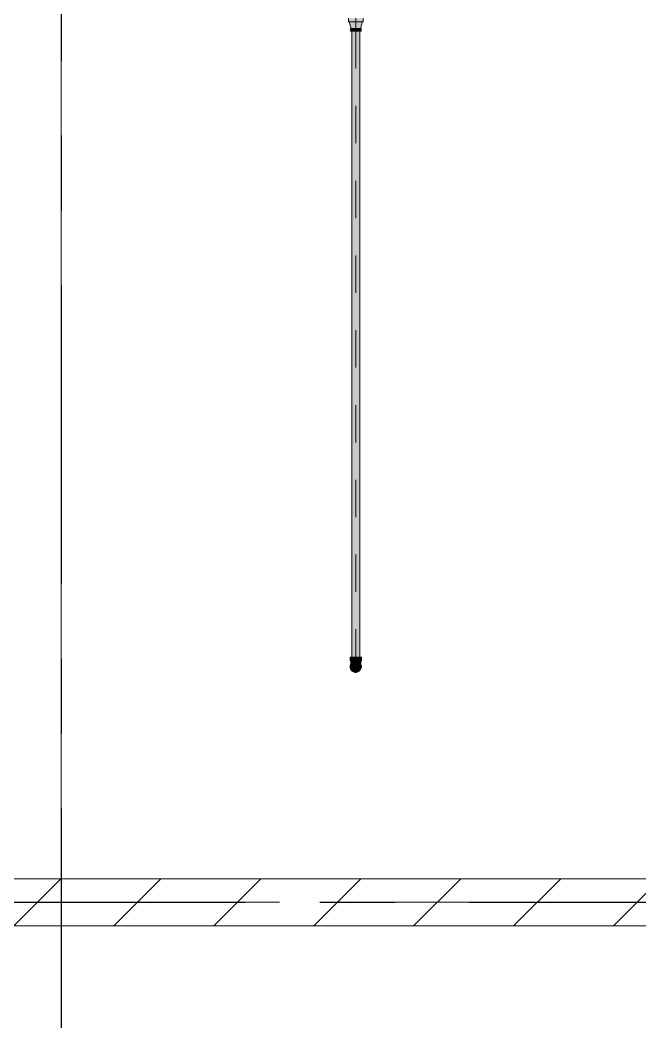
# Model space of a CAD drawing. Header units: millimetres. Extents: x -4000 to 187956, y -58990 to 162485.
# Drawn here: x 12825 to 15456, y 126942 to 131196 of the extents above; entities that cross this region are included whole.
import ezdxf

# ---------------------------------------------------------------- set-up
doc = ezdxf.new("R2010")
doc.units = ezdxf.units.MM
for name, pattern in [('Dash 1_16_', [317.5, 158.75, -158.75]), ('Grid Line', [2222.5, 1270, -317.5, 317.5, -317.5]), ('Grid Line 12_5mm', [2150, 1250, -300, 300, -300])]:
    doc.linetypes.add(name, pattern=pattern)
for name, color, linetype, lineweight in [('A-WALL', 113, 'Continuous', 13), ('A-WALL-PATT', 111, 'Continuous', 13), ('F-SPRN', 3, 'Continuous', 9), ('P-PIPE', 3, 'Continuous', 9), ('P-PIPE-CNTR', 3, 'Continuous', 9), ('S-GRID', 1, 'Continuous', 30)]:
    doc.layers.add(name, color=color, linetype=linetype, lineweight=lineweight)

# ---------------------------------------------------------------- blocks, each defined once
blk = doc.blocks.new('CMF2_NHAXUONG_A_rvt-1-0_000')
at = {"layer": 'A-WALL-PATT', "lineweight": 9}
h = blk.add_hatch(dxfattribs=at)
h.set_pattern_fill('FP_13', color=250, style=0, pattern_type=2)
h.set_pattern_definition([(45, (0, 0), (-212.132, 212.132), [])])
h.paths.add_polyline_path([(20963.6, 127349.9), (22449.8, 127349.9), (22449.8, 127549.9), (7950.1, 127549.9), (7950.1, 127349.9), (18696.1, 127349.9)])
at = {"layer": 'A-WALL', "color": 90, "lineweight": 15}
for p, q in [((22449.8, 127549.9), (7950.1, 127549.9)), ((7950.1, 127349.9), (22449.8, 127349.9))]:
    blk.add_line(p, q, dxfattribs=at)
at = {"layer": 'A-WALL', "color": 35, "lineweight": 15}
for p, q in [((22449.8, 127549.9), (7950.1, 127549.9)), ((7950.1, 127349.9), (22449.8, 127349.9))]:
    blk.add_line(p, q, dxfattribs=at)
at = {"layer": 'S-GRID', "linetype": 'Grid Line 12_5mm', "lineweight": 9}
for p, q in [((13000, 161185.2), (13000, -16487.4)), ((13000, 161185.2), (13000, -16487.4)), ((-824.3, 127450), (183641.1, 127450))]:
    blk.add_line(p, q, dxfattribs=at)
blk = doc.blocks.new('Sprinkler_Up - DN20-V208-0_000')
at = {"layer": 'F-SPRN', "transparency": 33554534}
for points in [[(-13.5, 0), (-3.9, 0.7), (-1.7, 2.9), (-1.2, 3.5), (-0.6, 4), (0.6, 4), (1.2, 3.5), (1.7, 2.9), (4.6, 0), (22.2, 0), (18, 13.1), (6.9, 21.2), (-6.9, 21.2), (-18, 13.1), (-22.2, 0)], [(0, -21.2), (6.9, -21.2), (18, -13.1), (22.2, 0), (3.9, -0.7), (1.7, -2.9), (1.2, -3.5), (0.6, -4), (-0.6, -4), (-1.2, -3.5), (-1.7, -2.9), (-4.6, 0), (-22.2, 0), (-18, -13.1), (-6.9, -21.2)], [(0, -16.7), (4.3, -16.1), (11.8, -11.8), (16.1, -4.3), (16.1, 4.3), (11.8, 11.8), (8.3, 14.4), (0, 16.7), (-4.3, 16.1), (-11.8, 11.8), (-16.1, 4.3), (-16.1, -4.3), (-11.8, -11.8), (-8.3, -14.4)], [(0, -15.6), (7.8, -13.5), (13.5, -7.8), (15.1, -4), (15.1, 4), (13.5, 7.8), (7.8, 13.5), (0, 15.6), (-7.8, 13.5), (-11, 11), (-15.1, 4), (-15.1, -4), (-11, -11), (-7.8, -13.5)], [(-10.9, -5.5), (-10.9, 5.4), (-14.5, 5.4), (-14.5, -5.5)], [(-7.7, -5.5), (-7.7, 5.4), (-10.9, 5.4), (-10.9, -5.5)], [(0, -5.5), (0, 5.4), (-7.7, 5.4), (-7.7, -5.5)], [(0, 0), (5.7, 0), (2.9, 4.9), (-2.9, 4.9), (-5.7, 0)], [(-2.9, -4.9), (2.9, -4.9), (5.7, 0), (-5.7, 0)], [(-4.6, 0), (4.6, 0), (0, 4.6)], [(0, -4.6), (4.6, 0), (-4.6, 0)], [(0, -2.6), (1.3, 0), (-1.8, 0)], [(-1.3, 0), (1.8, 0), (0, 2.6)], [(7.7, -5.5), (7.7, 5.4), (0, 5.4), (0, -5.5)], [(10.9, -5.5), (10.9, 5.4), (7.7, 5.4), (7.7, -5.5)], [(14.5, -5.5), (14.5, 5.4), (10.9, 5.4), (10.9, -5.5)]]:
    blk.add_hatch(color=1, dxfattribs=at).paths.add_polyline_path(points)
at = {"layer": 'F-SPRN', "color": 1}
for p, q in [((-11.5, 5.4), (-14.5, 5.4)), ((-14.5, 5.4), (-11.3, 5.4)), ((-14.5, 5.4), (-14.5, 3.7)), ((-14.5, 3.3), (-14.5, 0)), ((-11.5, 5.4), (-11.5, 4)), ((-10.9, 1.9), (-10.9, 3.6)), ((-10.8, 5.4), (-8, 5.4)), ((-8.1, 5.4), (-10.8, 5.4)), ((-8.1, 5.4), (-8.1, 2.8)), ((-8.1, 2.5), (-8.1, 0.7)), ((-7.7, 4.8), (-7.7, 2.7)), ((-7.7, 4.8), (-7.7, 2.7)), ((-7.7, 2.1), (-7.7, 0.5)), ((-7.7, 2.1), (-7.7, 0.5)), ((-6.7, 5.4), (-4.7, 5.4)), ((-5.8, 3.8), (-5.8, 2.2)), ((-2.1, 0), (-2.1, 0)), ((-2.1, 0), (-2.1, -0.1)), ((-0.6, 2), (-0.6, 2)), ((-0.5, 2), (-0.6, 2)), ((0, 2.1), (-0.1, 2.1)), ((2.1, 0), (2.1, 0.1)), ((2.1, 0), (2.1, 0)), ((4.7, 5.4), (6.5, 5.4)), ((7.7, 5.4), (10.8, 5.4)), ((7.7, 5.2), (7.7, 2.7)), ((7.7, 5.2), (7.7, 2.7)), ((7.7, 2.3), (7.7, 0.5)), ((7.7, 2.3), (7.7, 0.5)), ((10.8, 5.4), (8.1, 5.4)), ((8.1, 5.4), (8.1, 2.8)), ((8.1, 2.5), (8.1, 0.4)), ((10.9, 5.4), (14.5, 5.4)), ((10.9, 3.6), (10.9, 0.2)), ((14.5, 5.4), (11.5, 5.4)), ((11.5, 5.4), (11.5, 4)), ((11.5, 3), (11.5, 0.2)), ((14.5, 5.4), (14.5, -5.5)), ((-14.5, -1.3), (-14.5, -3.7)), ((-11.1, -5.5), (-14.5, -5.5)), ((-14.5, -5.5), (-11.5, -5.5)), ((-10.9, -2.6), (-10.9, -1.3)), ((-10.8, -5.5), (-8.1, -5.5)), ((-7.8, -5.5), (-10.8, -5.5)), ((-8.1, -4.2), (-8.1, -5.5)), ((-7.7, -2.7), (-7.7, -4)), ((-7.7, -2.7), (-7.7, -4)), ((-7, -5.5), (-5.8, -5.5)), ((-4.8, -5.5), (-7, -5.5)), ((-5.8, -2.3), (-5.8, -3.8)), ((0, -2.1), (0.1, -2.1)), ((2.1, -0.1), (2.1, 0)), ((7, -5.5), (4.8, -5.5)), ((5.8, -2.2), (5.8, -3.8)), ((5.8, -5.5), (7, -5.5)), ((7.7, -0.5), (7.7, -2.3)), ((7.7, -0.5), (7.7, -2.3)), ((7.7, -2.7), (7.7, -5.4)), ((7.7, -2.7), (7.7, -5.4)), ((10.8, -5.5), (7.7, -5.5)), ((8.1, -0.4), (8.1, -2.5)), ((8.1, -2.8), (8.1, -5.5)), ((8.1, -5.5), (10.8, -5.5)), ((10.9, -0.2), (10.9, -3.6)), ((14.5, -5.5), (10.9, -5.5)), ((11.5, -0.2), (11.5, -3)), ((11.5, -4), (11.5, -5.5)), ((11.5, -5.5), (14.5, -5.5))]:
    blk.add_line(p, q, dxfattribs=at)
at = {"layer": 'F-SPRN', "color": 1, "flags": 128}
for points in [[(-0.6, 2), (-0.7, 2), (-0.8, 1.9), (-0.9, 1.9), (-0.9, 1.9), (-1, 1.8), (-1.1, 1.8), (-1.2, 1.7), (-1.2, 1.7), (-1.3, 1.6), (-1.4, 1.6), (-1.4, 1.5), (-1.5, 1.5), (-1.5, 1.4), (-1.6, 1.3), (-1.6, 1.3), (-1.7, 1.2), (-1.7, 1.1), (-1.8, 1.1), (-1.8, 1), (-1.9, 0.9), (-1.9, 0.8), (-1.9, 0.8), (-2, 0.7), (-2, 0.6), (-2, 0.5), (-2, 0.5), (-2, 0.4), (-2.1, 0.3), (-2.1, 0.2), (-2.1, 0.1), (-2.1, 0)], [(-0.1, 2.1), (-0.1, 2.1), (-0.2, 2.1), (-0.3, 2.1), (-0.4, 2), (-0.5, 2)], [(1.3, 1.7), (1.2, 1.7), (1.1, 1.7), (1.1, 1.8), (1, 1.8), (0.9, 1.9), (0.8, 1.9), (0.8, 1.9), (0.7, 2), (0.6, 2), (0.5, 2), (0.4, 2), (0.4, 2), (0.3, 2.1), (0.2, 2.1), (0.1, 2.1), (0, 2.1)], [(2.1, 0.1), (2.1, 0.2), (2.1, 0.2), (2.1, 0.3), (2, 0.4), (2, 0.5), (2, 0.6), (2, 0.7), (1.9, 0.7), (1.9, 0.8), (1.9, 0.9), (1.8, 1), (1.8, 1), (1.8, 1.1), (1.7, 1.2), (1.7, 1.2), (1.6, 1.3), (1.6, 1.4), (1.5, 1.4), (1.4, 1.5), (1.4, 1.5), (1.3, 1.6), (1.3, 1.7)], [(-2.1, -0.1), (-2.1, -0.2), (-2.1, -0.2), (-2.1, -0.3)], [(-2.1, -0.3), (-2, -0.4), (-2, -0.5), (-2, -0.6), (-2, -0.7), (-1.9, -0.7), (-1.9, -0.8), (-1.9, -0.9), (-1.8, -1), (-1.8, -1), (-1.8, -1.1), (-1.7, -1.2), (-1.7, -1.2), (-1.6, -1.3), (-1.6, -1.4), (-1.5, -1.4), (-1.4, -1.5), (-1.4, -1.5), (-1.3, -1.6)], [(-1.3, -1.6), (-1.3, -1.7), (-1.2, -1.7), (-1.1, -1.7), (-1.1, -1.8), (-1, -1.8), (-0.9, -1.9), (-0.8, -1.9), (-0.8, -1.9), (-0.7, -2)], [(-0.7, -2), (-0.6, -2), (-0.5, -2), (-0.4, -2), (-0.4, -2), (-0.3, -2.1), (-0.2, -2.1), (-0.1, -2.1), (0, -2.1)], [(0.1, -2.1), (0.1, -2.1), (0.2, -2.1), (0.3, -2.1), (0.4, -2), (0.5, -2), (0.6, -2), (0.6, -2), (0.7, -2), (0.8, -1.9), (0.9, -1.9), (0.9, -1.9), (1, -1.8), (1.1, -1.8), (1.2, -1.7), (1.2, -1.7), (1.3, -1.6), (1.4, -1.6), (1.4, -1.5), (1.5, -1.5), (1.5, -1.4), (1.6, -1.3), (1.6, -1.3), (1.7, -1.2), (1.7, -1.1)], [(1.7, -1.1), (1.8, -1.1), (1.8, -1), (1.9, -0.9), (1.9, -0.8), (1.9, -0.8), (2, -0.7), (2, -0.6), (2, -0.5), (2, -0.5), (2, -0.4), (2.1, -0.3), (2.1, -0.2), (2.1, -0.1)]]:
    blk.add_lwpolyline(points, dxfattribs=at)
at = {"layer": 'F-SPRN', "color": 1}
for radius, start, end in [(22.2, 360, 180), (21.9, 165.6773, 179.2615), (21.9, 144.7698, 164.8151), (21.9, 126.6942, 143.2701), (16.7, 167.6802, 180), (16.7, 167.6802, 180), (16.7, 155.3879, 164.9693), (16.7, 155.3879, 164.9693), (15.6, 166.4265, 180), (15.6, 166.4265, 180), (15.6, 150.9409, 165), (15.6, 159.6139, 165), (16.7, 136.7213, 149.931), (16.7, 136.7213, 149.931), (15.6, 150.9409, 156.3845), (15.6, 138.4214, 150), (15.6, 138.4214, 150), (21.9, 108.2621, 125.7507), (16.7, 121.4181, 130.5751), (16.7, 121.4181, 130.5751), (15.6, 120.5262, 133.2078), (15.6, 120.5262, 133.2078), (16.7, 106.5995, 120), (16.7, 106.5995, 120), (15.6, 114.4363, 119.9813), (15.6, 114.4363, 119.9813), (21.9, 99.348, 107.901), (4.63, 155.7832, 180), (4.63, 155.7832, 180), (16.7, 96.4143, 105), (16.7, 96.4143, 105), (4.63, 109.0192, 138.2703), (4.63, 109.0192, 138.2703), (21.9, 90.145, 98.8503), (15.6, 95.5762, 100.6843), (15.6, 95.5762, 100.6843), (2.56, 109.0192, 168.8278), (2.56, 109.0192, 168.8278), (2.04, 109.0192, 180), (16.7, 83.0684, 90), (16.7, 83.0684, 90), (4.63, 17.9592, 90), (4.63, 17.9592, 90), (3.81, 57.0577, 90), (2.56, 14.5599, 90), (2.56, 14.5599, 90), (2.04, 10.4703, 90), (21.9, 72.5583, 89.4624), (15.6, 75.573, 80.5892), (15.6, 75.573, 80.5892), (3.81, 16.1605, 43.8358), (15.6, 67.5614, 74.5481), (15.6, 67.5614, 74.5481), (16.7, 60, 75), (16.7, 60, 75), (15.6, 60.0187, 65.5637), (15.6, 60.0187, 65.5637), (21.9, 54.2493, 71.7379), (15.6, 46.7922, 60), (15.6, 46.7922, 60), (16.7, 49.4249, 58.5819), (16.7, 49.4249, 58.5819), (15.6, 30, 41.5786), (15.6, 30, 41.5786), (16.7, 30, 43.2787), (16.7, 30, 43.2787), (21.9, 36.7299, 53.3058), (15.6, 23.6155, 29.5646), (15.6, 15, 29.5646), (15.6, 15, 20.3861), (16.7, 15, 24.6121), (16.7, 15, 24.6121), (15.6, 360, 13.6618), (15.6, 0, 13.6618), (16.7, 360, 12.3198), (16.7, 0, 12.3198), (21.9, 15.1849, 35.2302), (21.9, 0.7385, 14.3227), (22.2, 180, 360), (21.9, 180.7385, 194.3227), (21.9, 195.1849, 215.2302), (21.9, 216.7299, 233.3058), (16.7, 180, 192.3198), (16.7, 180, 192.3198), (16.7, 195.0307, 204.6121), (16.7, 195.0307, 204.6121), (15.6, 181.9082, 193.6618), (15.6, 181.9082, 193.6618), (15.6, 197.3339, 209.5646), (15.6, 197.3339, 209.5646), (16.7, 210.069, 223.2787), (16.7, 210.069, 223.2787), (15.6, 212.5472, 221.5786), (15.6, 212.5472, 221.5786), (21.9, 234.2493, 251.7379), (16.7, 229.4249, 238.5819), (16.7, 229.4249, 238.5819), (15.6, 233.795, 240), (15.6, 233.795, 240), (16.7, 240, 255), (16.7, 240, 255), (15.6, 240.0187, 254.5481), (15.6, 240.0187, 254.5481), (21.9, 252.5583, 269.4624), (4.63, 197.9592, 0), (4.63, 197.9592, 270), (15.6, 255, 267.64), (15.6, 255, 267.64), (3.81, 196.1605, 360), (2.56, 191.1677, 0), (2.56, 191.1677, 360), (2.04, 190.4703, 0), (16.7, 263.0684, 270), (16.7, 263.0684, 270), (4.63, 270, 360), (21.9, 270.145, 278.8503), (15.6, 275.5762, 280.6843), (15.6, 275.5762, 280.6843), (16.7, 276.4143, 285), (16.7, 276.4143, 285), (21.9, 279.348, 287.901), (16.7, 286.5995, 300), (16.7, 286.5995, 300), (15.6, 294.4363, 299.9813), (15.6, 294.4363, 299.9813), (21.9, 288.2621, 305.7507), (15.6, 300, 313.2078), (15.6, 300, 313.2078), (16.7, 301.4181, 310.5751), (16.7, 301.4181, 310.5751), (15.6, 318.4214, 330), (15.6, 318.4214, 330), (16.7, 316.7213, 330), (16.7, 316.7213, 330), (21.9, 306.6942, 323.2701), (15.6, 330.4354, 345), (15.6, 330.4354, 336.3845), (15.6, 339.6139, 345), (15.6, 346.3382, 360), (15.6, 346.3382, 360), (16.7, 335.3879, 345), (16.7, 335.3879, 345), (16.7, 347.6802, 360), (16.7, 347.6802, 360), (21.9, 324.7698, 344.8151), (21.9, 345.6773, 359.2615)]:
    blk.add_arc((0, 0), radius, start, end, dxfattribs=at)
blk = doc.blocks.new('Steel_Transition_Threaded_HoaPhat - Standard-V190-0_000')
at = {"layer": 'P-PIPE', "lineweight": 13, "transparency": 33554534}
h = blk.add_hatch(color=1, dxfattribs=at)
h.paths.add_polyline_path([(6750, 128427.6), (6755.8, 128428.4), (6761.3, 128430.6), (6765.9, 128434.2), (6769.5, 128438.8), (6771.7, 128444.3), (6772.5, 128450.1), (6771.7, 128455.9), (6769.5, 128461.3), (6765.9, 128466), (6761.3, 128469.6), (6755.8, 128471.8), (6750, 128472.6), (6744.2, 128471.8), (6738.8, 128469.6), (6734.1, 128466), (6730.5, 128461.3), (6728.3, 128455.9), (6727.5, 128450.1), (6728.3, 128444.3), (6730.5, 128438.8), (6734.1, 128434.2), (6738.8, 128430.6), (6744.2, 128428.4)])
h.paths.add_polyline_path([(6750, 128430), (6744.8, 128430.7), (6740, 128432.7), (6735.8, 128435.9), (6732.6, 128440), (6730.6, 128444.9), (6729.9, 128450.1), (6730.6, 128455.3), (6732.6, 128460.1), (6735.8, 128464.3), (6740, 128467.5), (6744.8, 128469.5), (6750, 128470.2), (6755.2, 128469.5), (6760.1, 128467.5), (6764.2, 128464.3), (6767.4, 128460.1), (6769.4, 128455.3), (6770.1, 128450.1), (6769.4, 128444.9), (6767.4, 128440), (6764.2, 128435.9), (6760.1, 128432.7), (6755.2, 128430.7)])
for points in [[(6750, 128430), (6750, 128433.7), (6741.8, 128435.9), (6735.8, 128441.9), (6733.6, 128450.1), (6735.8, 128458.3), (6741.8, 128464.3), (6750, 128466.5), (6750, 128470.2), (6744.8, 128469.5), (6740, 128467.5), (6735.8, 128464.3), (6732.6, 128460.1), (6730.6, 128455.3), (6729.9, 128450.1), (6730.6, 128444.9), (6732.6, 128440), (6735.8, 128435.9), (6740, 128432.7), (6744.8, 128430.7)], [(6750, 128431.6), (6754.8, 128432.2), (6759.3, 128434.1), (6763.1, 128437), (6766, 128440.8), (6767.9, 128445.3), (6768.5, 128450.1), (6767.9, 128454.9), (6766, 128459.3), (6763.1, 128463.2), (6759.3, 128466.1), (6754.8, 128468), (6750, 128468.6), (6745.2, 128468), (6740.8, 128466.1), (6736.9, 128463.2), (6734, 128459.3), (6732.1, 128454.9), (6731.5, 128450.1), (6732.1, 128445.3), (6734, 128440.8), (6736.9, 128437), (6740.8, 128434.1), (6745.2, 128432.2)], [(6750, 128430), (6755.2, 128430.7), (6760.1, 128432.7), (6764.2, 128435.9), (6767.4, 128440), (6769.4, 128444.9), (6770.1, 128450.1), (6769.4, 128455.3), (6767.4, 128460.1), (6764.2, 128464.3), (6760.1, 128467.5), (6755.2, 128469.5), (6750, 128470.2), (6750, 128466.5), (6758.2, 128464.3), (6764.2, 128458.3), (6766.4, 128450.1), (6764.2, 128441.9), (6758.2, 128435.9), (6750, 128433.7)]]:
    blk.add_hatch(color=1, dxfattribs=at).paths.add_polyline_path(points)
at = {"layer": 'P-PIPE', "color": 20, "lineweight": 13}
for radius, start, end in [(22.5, 90, 270), (22.5, 165, 180), (22.5, 180, 195), (22.5, 150, 165), (22.5, 195, 210), (20.1, 166.0499, 180), (20.1, 180, 193.9501), (22.5, 135, 150), (22.5, 210, 225), (20.1, 150, 162.7449), (20.1, 197.2551, 210), (18.5, 166.5939, 193.4061), (18.5, 166.5939, 180), (18.5, 180, 193.4061), (18.5, 157.6232, 165), (18.5, 157.6232, 165), (18.5, 195, 202.3768), (18.5, 195, 202.3768), (20.1, 135, 148.1553), (20.1, 211.8447, 225), (16.4, 168.5467, 178.9063), (16.4, 184.8393, 191.4533), (18.5, 136.4297, 150), (18.5, 136.4297, 150), (18.5, 210, 223.5703), (18.5, 210, 223.5703), (22.5, 120, 135), (16.4, 158.0319, 163.506), (20.1, 128.8856, 135), (16.4, 143.5463, 150), (16.4, 210.6635, 216.4537), (18.5, 123.4976, 133.2041), (18.5, 123.4976, 133.2041), (20.1, 120, 125.0043), (22.5, 105, 120), (16.4, 121.0738, 128.0319), (20.1, 109.6859, 120), (18.5, 106.819, 120), (18.5, 106.819, 120), (16.4, 115.1607, 120), (16.4, 107.4657, 111.9681), (22.5, 90, 105), (20.1, 100.9975, 105), (18.5, 91.4353, 103.2046), (18.5, 91.4353, 103.2046), (16.4, 96.2132, 104.6042), (20.1, 90.5246, 98.5089), (22.5, 75, 90), (22.5, 270, 90), (18.5, 78.0986, 90), (18.5, 78.0986, 90), (20.1, 75.0607, 87.9279), (18.5, 60, 75), (18.5, 60, 75), (16.4, 66.9681, 72.9388), (20.1, 60, 75), (22.5, 60, 75), (16.4, 50.4733, 56.6389), (20.1, 54.9957, 60), (18.5, 46.7959, 56.5024), (18.5, 46.7959, 56.5024), (22.5, 45, 60), (20.1, 45, 51.1144), (16.4, 30, 38.0319), (18.5, 30, 43.5703), (18.5, 30, 43.5703), (18.5, 316.4297, 330), (18.5, 316.4297, 330), (20.1, 31.8447, 45), (20.1, 315, 328.1553), (16.4, 338.0319, 342.8691), (22.5, 30, 45), (22.5, 315, 330), (16.4, 353.5463, 8.0319), (18.5, 15, 22.3768), (18.5, 15, 22.3768), (18.5, 337.6232, 345), (18.5, 337.6232, 345), (20.1, 17.2551, 30), (20.1, 330, 342.7449), (18.5, 346.5939, 13.4061), (18.5, 0, 13.4061), (18.5, 346.5939, 0), (22.5, 15, 30), (20.1, 0, 13.9501), (20.1, 346.0499, 0), (22.5, 330, 345), (22.5, 0, 15), (22.5, 345, 0), (22.5, 225, 240), (20.1, 225, 231.1144), (18.5, 226.7959, 236.5024), (18.5, 226.7959, 236.5024), (20.1, 234.9957, 240), (22.5, 240, 255), (16.4, 230.4733, 236.6389), (20.1, 240, 255), (18.5, 240, 255), (18.5, 240, 255), (16.4, 240, 246.5955), (22.5, 255, 270), (16.4, 250.3629, 255), (20.1, 255.0607, 267.9279), (18.5, 258.0986, 270), (18.5, 258.0986, 270), (16.4, 264.1652, 268.506), (22.5, 270, 285), (20.1, 270.5246, 278.5089), (18.5, 271.4353, 283.2046), (18.5, 271.4353, 283.2046), (16.4, 276.2132, 283.9063), (20.1, 280.9975, 285), (16.4, 287.4657, 291.9681), (18.5, 286.819, 300), (18.5, 286.819, 300), (22.5, 285, 300), (16.4, 293.4045, 300), (20.1, 289.6859, 300), (20.1, 300, 305.0043), (18.5, 303.4976, 313.2041), (18.5, 303.4976, 313.2041), (22.5, 300, 315), (20.1, 308.8856, 315)]:
    blk.add_arc((6750, 128450.1), radius, start, end, dxfattribs=at)
blk = doc.blocks.new('Steel_Elbow_Threaded_HoaPhat - Standard-V209-0_000')
at = {"layer": 'P-PIPE', "lineweight": 13, "transparency": 33554534}
for points in [[(14233, 128475.5), (14250, 128475.5), (14250, 128490.6), (14225.9, 128490.6), (14226.7, 128475.5), (14229.1, 128475.5)], [(14274.1, 128475.5), (14273.3, 128490.6), (14250, 128490.6), (14250, 128475.5), (14273.3, 128475.5)], [(14250, 128426), (14256.2, 128426.8), (14262.1, 128429.2), (14267.1, 128433), (14270.9, 128438), (14273.3, 128443.8), (14274.1, 128450.1), (14273.3, 128456.3), (14270.9, 128462.1), (14267.1, 128467.1), (14262.1, 128471), (14256.2, 128473.4), (14250, 128474.2), (14243.8, 128473.4), (14237.9, 128471), (14233, 128467.1), (14229.1, 128462.1), (14226.7, 128456.3), (14225.9, 128450.1), (14226.7, 128443.8), (14229.1, 128438), (14233, 128433), (14237.9, 128429.2), (14243.8, 128426.8)]]:
    blk.add_hatch(color=1, dxfattribs=at).paths.add_polyline_path(points)
h = blk.add_hatch(color=1, dxfattribs=at)
h.paths.add_polyline_path([(14242.8, 128470), (14240.3, 128470), (14244.1, 128471.9)])
h.paths.add_polyline_path([(14229.8, 128460.2), (14231.2, 128460.7), (14237.2, 128467.6), (14242.8, 128470), (14250, 128471.2), (14250, 128475.5), (14231.7, 128475.5), (14230.3, 128471.7), (14230.1, 128464.3)])
h = blk.add_hatch(color=1, dxfattribs=at)
h.paths.add_polyline_path([(14266.9, 128465.3), (14269.5, 128460.7), (14268.6, 128464.6)])
h.paths.add_polyline_path([(14270.9, 128458.6), (14270.6, 128467.2), (14269.5, 128466.8), (14269.4, 128470.9), (14270.7, 128471.2), (14269.6, 128475.5), (14250, 128475.5), (14250, 128471.2), (14257.2, 128470), (14255.9, 128471.9), (14263.4, 128467.2), (14267.4, 128463.1), (14266.2, 128468.2), (14268.6, 128464.6)])
at = {"layer": 'P-PIPE', "color": 20, "lineweight": 13}
for p, q in [((14225.9, 128490.6), (14225.9, 128475.5)), ((14226.7, 128490.6), (14225.9, 128490.6)), ((14250, 128490.6), (14225.9, 128490.6)), ((14229.1, 128490.6), (14226.7, 128490.6)), ((14233, 128490.6), (14229.1, 128490.6)), ((14237.9, 128490.6), (14233.8, 128490.6)), ((14250, 128490.6), (14238.2, 128490.6)), ((14261.8, 128490.6), (14250, 128490.6)), ((14274.1, 128490.6), (14250, 128490.6)), ((14266.2, 128490.6), (14262.1, 128490.6)), ((14270.9, 128490.6), (14267.1, 128490.6)), ((14273.3, 128490.6), (14270.9, 128490.6)), ((14274.1, 128490.6), (14273.3, 128490.6)), ((14274.1, 128475.5), (14274.1, 128490.6)), ((14225.9, 128475.5), (14226.7, 128475.5)), ((14225.9, 128475.5), (14250, 128475.5)), ((14226.7, 128475.5), (14229.1, 128475.5)), ((14229.2, 128475.5), (14228.9, 128475.5)), ((14229.2, 128475.5), (14228.9, 128475.5)), ((14228.9, 128460.9), (14228.9, 128461.8)), ((14228.9, 128460.1), (14228.9, 128460.9)), ((14228.9, 128459.3), (14228.9, 128460.1)), ((14228.9, 128458.5), (14228.9, 128459.3)), ((14228.9, 128457.8), (14228.9, 128458.5)), ((14228.9, 128457.1), (14228.9, 128457.8)), ((14228.9, 128456.4), (14228.9, 128457.1)), ((14228.9, 128455.7), (14228.9, 128456.4)), ((14228.9, 128455.1), (14228.9, 128455.7)), ((14228.9, 128454.5), (14228.9, 128455.1)), ((14228.9, 128454), (14228.9, 128454.5)), ((14228.9, 128450.1), (14228.9, 128450.1)), ((14228.9, 128449.9), (14228.9, 128450.1)), ((14228.9, 128449), (14228.9, 128449.9)), ((14228.9, 128448.2), (14228.9, 128449)), ((14229, 128447.3), (14228.9, 128448.2)), ((14229.1, 128475.5), (14231.5, 128475.5)), ((14231.7, 128475.5), (14229.2, 128475.5)), ((14231.7, 128475.5), (14229.2, 128475.5)), ((14229.7, 128444), (14229.5, 128444.8)), ((14231.3, 128440.1), (14231, 128440.9)), ((14231.8, 128439.4), (14231.3, 128440.1)), ((14231.5, 128475.5), (14233, 128475.5)), ((14232.8, 128475.5), (14231.7, 128475.5)), ((14236.4, 128475.5), (14231.7, 128475.5)), ((14232.2, 128438.7), (14231.8, 128439.4)), ((14236.4, 128475.5), (14233.8, 128475.5)), ((14234, 128475.5), (14242.7, 128475.5)), ((14242.8, 128475.5), (14236.4, 128475.5)), ((14242.8, 128475.5), (14236.4, 128475.5)), ((14250, 128475.5), (14243.7, 128475.5)), ((14250, 128475.5), (14243.7, 128475.5)), ((14243.8, 128475.5), (14250, 128475.5)), ((14250, 128475.5), (14256.2, 128475.5)), ((14250, 128475.5), (14274.1, 128475.5)), ((14256.3, 128475.5), (14250, 128475.5)), ((14256.3, 128475.5), (14250, 128475.5)), ((14263.6, 128475.5), (14257.2, 128475.5)), ((14263.6, 128475.5), (14257.2, 128475.5)), ((14257.3, 128475.5), (14266, 128475.5)), ((14266.2, 128475.5), (14263.6, 128475.5)), ((14268.3, 128475.5), (14263.6, 128475.5)), ((14267.1, 128475.5), (14269.7, 128475.5)), ((14268.3, 128475.5), (14267.2, 128475.5)), ((14267.9, 128438.9), (14267.5, 128438.1)), ((14269.9, 128475.5), (14268.3, 128475.5)), ((14270.8, 128475.5), (14268.3, 128475.5)), ((14269.8, 128442.6), (14269.5, 128441.9)), ((14269.7, 128475.5), (14270.9, 128475.5)), ((14270.8, 128475.5), (14269.9, 128475.5)), ((14270.5, 128445.1), (14270.3, 128444.2)), ((14271.2, 128475.5), (14270.8, 128475.5)), ((14271.2, 128475.5), (14270.8, 128475.5)), ((14270.9, 128475.5), (14273.3, 128475.5)), ((14271.2, 128462), (14271.2, 128461.2)), ((14271.2, 128461.2), (14271.2, 128460.3)), ((14271.2, 128460.3), (14271.2, 128459.5)), ((14271.2, 128459.5), (14271.2, 128458.7)), ((14271.2, 128458.7), (14271.2, 128458)), ((14271.2, 128458), (14271.2, 128457.3)), ((14271.2, 128457.3), (14271.2, 128456.6)), ((14271.2, 128456.6), (14271.2, 128455.9)), ((14271.2, 128455.9), (14271.2, 128455.3)), ((14271.2, 128455.3), (14271.2, 128454.7)), ((14271.2, 128454.7), (14271.2, 128454.1)), ((14271.2, 128450.1), (14271.2, 128450.1)), ((14273.3, 128475.5), (14274.1, 128475.5)), ((14235.4, 128434.8), (14234.8, 128435.4)), ((14237.4, 128433.1), (14236.7, 128433.6)), ((14242.6, 128430.3), (14241.8, 128430.6)), ((14243.3, 128430), (14242.6, 128430.3)), ((14250.2, 128428.9), (14250, 128428.9)), ((14252.8, 128429.1), (14251.9, 128429)), ((14253.6, 128429.2), (14252.8, 128429.1)), ((14260.7, 128431.8), (14260, 128431.4)), ((14262.8, 128433.3), (14262.1, 128432.8)), ((14263.5, 128433.8), (14262.8, 128433.3)), ((14265.3, 128435.5), (14264.7, 128434.9)), ((14267, 128437.5), (14266.4, 128436.8)), ((14267.5, 128438.1), (14267, 128437.5))]:
    blk.add_line(p, q, dxfattribs=at)
at = {"layer": 'P-PIPE', "color": 20, "lineweight": 13, "flags": 128}
for points in [[(14228.9, 128461.8), (14228.9, 128462.6), (14228.9, 128463.5), (14228.9, 128464.4), (14228.9, 128465.4), (14228.9, 128466.3), (14228.9, 128467.3), (14228.9, 128468.2), (14228.9, 128469.2), (14228.9, 128470.2), (14228.9, 128471.2), (14228.9, 128472.2), (14228.9, 128473.2), (14228.9, 128474.2), (14228.9, 128475.2), (14228.9, 128475.5)], [(14228.9, 128453), (14228.9, 128453.4), (14228.9, 128454)], [(14228.9, 128451.1), (14228.9, 128451.4), (14228.9, 128451.7), (14228.9, 128452.1), (14228.9, 128452.5), (14228.9, 128453)], [(14228.9, 128450.6), (14228.9, 128450.8), (14228.9, 128451.1)], [(14228.9, 128450.1), (14228.9, 128450.2), (14228.9, 128450.3), (14228.9, 128450.4), (14228.9, 128450.6)], [(14229.5, 128444.8), (14229.3, 128445.7), (14229.2, 128446.5), (14229, 128447.3)], [(14230.3, 128442.4), (14230, 128443.2), (14229.7, 128444)], [(14231, 128440.9), (14230.6, 128441.6), (14230.3, 128442.4)], [(14268.8, 128440.3), (14268.4, 128439.6), (14267.9, 128438.9)], [(14269.5, 128441.9), (14269.1, 128441.1), (14268.8, 128440.3)], [(14270.3, 128444.2), (14270.1, 128443.4), (14269.8, 128442.6)], [(14270.9, 128446.7), (14270.7, 128445.9), (14270.5, 128445.1)], [(14271.1, 128448.4), (14271, 128447.6), (14270.9, 128446.7)], [(14271.2, 128450.1), (14271.1, 128449.2), (14271.1, 128448.4)], [(14271.2, 128475.5), (14271.2, 128474.5), (14271.2, 128473.5), (14271.2, 128472.5), (14271.2, 128471.5), (14271.2, 128470.5), (14271.2, 128469.5), (14271.2, 128468.5), (14271.2, 128467.5), (14271.2, 128466.6), (14271.2, 128465.6), (14271.2, 128464.7), (14271.2, 128463.8), (14271.2, 128462.9), (14271.2, 128462)], [(14271.2, 128454.1), (14271.2, 128453.6), (14271.2, 128453.1)], [(14271.2, 128453.1), (14271.2, 128452.6), (14271.2, 128452.2), (14271.2, 128451.8), (14271.2, 128451.5), (14271.2, 128451.2), (14271.2, 128450.9)], [(14271.2, 128450.9), (14271.2, 128450.7), (14271.2, 128450.5)], [(14271.2, 128450.5), (14271.2, 128450.3), (14271.2, 128450.2), (14271.2, 128450.1)], [(14233.7, 128436.6), (14233.2, 128437.3), (14232.7, 128438), (14232.2, 128438.7)], [(14234.8, 128435.4), (14234.3, 128436), (14233.7, 128436.6)], [(14236.7, 128433.6), (14236.1, 128434.2), (14235.4, 128434.8)], [(14238.8, 128432.2), (14238.1, 128432.6), (14237.4, 128433.1)], [(14240.2, 128431.3), (14239.5, 128431.7), (14238.8, 128432.2)], [(14241.8, 128430.6), (14241, 128431), (14240.2, 128431.3)], [(14245, 128429.5), (14244.2, 128429.8), (14243.3, 128430)], [(14246.6, 128429.2), (14245.8, 128429.4), (14245, 128429.5)], [(14248.3, 128429), (14247.5, 128429.1), (14246.6, 128429.2)], [(14250, 128428.9), (14249.2, 128429), (14248.3, 128429)], [(14251.9, 128429), (14251.1, 128429), (14250.2, 128428.9)], [(14255.3, 128429.6), (14254.4, 128429.4), (14253.6, 128429.2)], [(14256.9, 128430.1), (14256.1, 128429.8), (14255.3, 128429.6)], [(14260, 128431.4), (14259.2, 128431.1), (14258.4, 128430.7), (14257.7, 128430.4), (14256.9, 128430.1)], [(14262.1, 128432.8), (14261.4, 128432.3), (14260.7, 128431.8)], [(14264.7, 128434.9), (14264.1, 128434.3), (14263.5, 128433.8)], [(14266.4, 128436.8), (14265.9, 128436.1), (14265.3, 128435.5)]]:
    blk.add_lwpolyline(points, dxfattribs=at)
at = {"layer": 'P-PIPE', "color": 20, "lineweight": 13}
for radius, start, end in [(24.1, 90, 270), (24.1, 165, 180), (24.1, 180, 195), (24.1, 150, 165), (24.1, 195, 210), (21.1, 172.25, 178.0438), (21.1, 181.9711, 187.2923), (24.1, 135, 150), (21.1, 165.7465, 170), (21.1, 190, 194.2657), (21.1, 150.0076, 164.9665), (21.1, 195.0455, 203.6505), (21.1, 205.3748, 209.9974), (24.1, 120, 135), (21.1, 130, 141.5854), (21.1, 112.9377, 125.8024), (24.1, 105, 120), (24.1, 90, 105), (21.1, 99.9464, 104.9657), (21.1, 90, 98.9621), (24.1, 75, 90), (24.1, 270, 90), (21.1, 75.0343, 90), (24.1, 60, 75), (21.1, 60.7988, 67.6705), (21.1, 54.1976, 59.9895), (24.1, 45, 60), (21.1, 38.4146, 50), (24.1, 30, 45), (21.1, 15.0335, 29.9924), (21.1, 330.0026, 334.1966), (21.1, 336.3495, 344.9545), (21.1, 345.7343, 350), (24.1, 15, 30), (24.1, 330, 345), (21.1, 1.9562, 7.75), (21.1, 352.7077, 358.0289), (24.1, 0, 15), (24.1, 345, 0), (24.1, 210, 225), (21.1, 213.7495, 218.4271), (24.1, 225, 240), (21.1, 218.9611, 230), (21.1, 234.2198, 247.0686), (24.1, 240, 255), (24.1, 255, 270), (21.1, 255.037, 270), (24.1, 270, 285), (21.1, 271.1041, 276.3537), (21.1, 279.9303, 284.963), (24.1, 285, 300), (21.1, 292.3235, 303.6981), (24.1, 300, 315), (21.1, 310, 321.0389), (21.1, 321.5729, 325.795), (24.1, 315, 330)]:
    blk.add_arc((14250, 128450.1), radius, start, end, dxfattribs=at)

msp = doc.modelspace()

# ---------------------------------------------------------------- block references
at = {"lineweight": 5}
msp.add_blockref('CMF2_NHAXUONG_A_rvt-1-0_000', (0, 0), dxfattribs=at)

# ---------------------------------------------------------------- next in the draw order: hatches: boundary and pattern name
at = {"layer": 'P-PIPE', "transparency": 33554534}
for points in [[(14219.2, 131188.6), (14280.8, 131188.6), (14279.8, 131203.5), (14219.2, 131203.5)], [(14264.2, 131160.7), (14270.1, 131160.7), (14277.1, 131188.6), (14221.9, 131188.6), (14230.6, 131160.7), (14260.1, 131160.7)], [(14272.5, 131148.9), (14271.7, 131160.7), (14227.5, 131160.7), (14228.3, 131148.9), (14271.7, 131148.9)], [(14250, 128490.6), (14250, 131148.9), (14233.3, 131148.9), (14233.9, 128490.6), (14245.7, 128490.6)], [(14250, 128490.6), (14266.7, 128490.6), (14266.1, 131148.9), (14250, 131148.9), (14250, 128506)], [(14241.7, 128435.6), (14242.8, 128437.6), (14241.7, 128441.7), (14242.8, 128445.9), (14245.8, 128449), (14257.2, 128454.3), (14258.4, 128458.4), (14257.2, 128462.6), (14255.9, 128464.3), (14250, 128466.8), (14241.7, 128464.6), (14235.5, 128458.4), (14233.3, 128450.1), (14235.5, 128441.7), (14238.2, 128438.3)], [(14250, 128433.4), (14258.4, 128435.6), (14261.8, 128438.3), (14266.1, 128445.8), (14266.1, 128454.4), (14261.8, 128461.9), (14258.4, 128464.6), (14250, 128466.8), (14245.7, 128466.2), (14238.2, 128461.9), (14233.9, 128454.4), (14233.9, 128445.8), (14238.2, 128438.3), (14241.7, 128435.6)]]:
    msp.add_hatch(color=1, dxfattribs=at).paths.add_polyline_path(points)

# ---------------------------------------------------------------- next in the draw order: linework, layer by layer
at = {"layer": 'P-PIPE', "color": 20, "lineweight": 13}
for p, q in [((14219.2, 131203.5), (14219.2, 131188.6)), ((14219.2, 131188.6), (14220.3, 131188.6)), ((14219.2, 131188.6), (14280.8, 131188.6)), ((14220.3, 131188.6), (14221.7, 131188.6)), ((14221.9, 131188.6), (14229.9, 131160.7)), ((14223.3, 131188.6), (14242, 131188.6)), ((14242.7, 131188.6), (14257.3, 131188.6)), ((14258, 131188.6), (14276.7, 131188.6)), ((14270.1, 131160.7), (14278.1, 131188.6)), ((14278.3, 131188.6), (14279.8, 131188.6)), ((14279.8, 131188.6), (14280.8, 131188.6)), ((14280.8, 131188.6), (14280.8, 131203.5)), ((14227.5, 131160.7), (14227.5, 131148.9)), ((14272.5, 131160.7), (14227.5, 131160.7)), ((14228.3, 131160.7), (14227.5, 131160.7)), ((14227.5, 131148.9), (14228.3, 131148.9)), ((14227.5, 131148.9), (14272.5, 131148.9)), ((14229.8, 131160.7), (14228.3, 131160.7)), ((14228.3, 131148.9), (14230.5, 131148.9)), ((14230.5, 131148.9), (14233.2, 131148.9)), ((14244.2, 131160.7), (14230.6, 131160.7)), ((14233.3, 131148.9), (14233.3, 128490.6)), ((14233.9, 131148.9), (14233.3, 131148.9)), ((14238.2, 131148.9), (14234, 131148.9)), ((14234.1, 131148.9), (14238.1, 131148.9)), ((14261.3, 131148.9), (14238.7, 131148.9)), ((14238.8, 131148.9), (14261.3, 131148.9)), ((14255.2, 131160.7), (14244.8, 131160.7)), ((14269.4, 131160.7), (14255.8, 131160.7)), ((14266, 131148.9), (14261.8, 131148.9)), ((14261.9, 131148.9), (14265.9, 131148.9)), ((14266.7, 131148.9), (14266.1, 131148.9)), ((14266.7, 128490.6), (14266.7, 131148.9)), ((14266.8, 131148.9), (14269.5, 131148.9)), ((14269.5, 131148.9), (14271.7, 131148.9)), ((14271.7, 131160.7), (14270.2, 131160.7)), ((14272.5, 131160.7), (14271.7, 131160.7)), ((14271.7, 131148.9), (14272.5, 131148.9)), ((14272.5, 131148.9), (14272.5, 131160.7)), ((14233.3, 128490.6), (14237.9, 128490.6)), ((14238.2, 128490.6), (14261.8, 128490.6)), ((14262.1, 128490.6), (14266.7, 128490.6))]:
    msp.add_line(p, q, dxfattribs=at)
at = {"layer": 'P-PIPE', "color": 1}
for centre, radius, start, end in [((14250, 128450.1), 16.7, 170.1108, 177.203), ((14250, 128450.1), 16.7, 182.797, 189.8892), ((14250, 128450.1), 16.7, 190.2154, 195.2487), ((14250, 128450.1), 16.7, 157.579, 164.2722), ((14250, 128441.7), 8.35, 172.0327, 181.5407), ((14250, 128441.7), 8.35, 199.9004, 209.0413), ((14250, 128441.7), 8.35, 131.0366, 150), ((14250, 128441.7), 8.35, 115.6806, 125.5287), ((14250, 128441.7), 8.35, 100.6842, 114.0387), ((14250, 128441.7), 8.35, 90, 100.6842), ((14250, 128458.4), 8.35, 270, 280.6842), ((14250, 128458.4), 8.35, 69.0027, 79.2369), ((14250, 128458.4), 8.35, 316.3183, 330), ((14250, 128458.4), 8.35, 20.1285, 29.0413), ((14250, 128458.4), 8.35, 8.0385, 17.9918), ((14250, 128458.4), 8.35, 352.2824, 1.6717), ((14250, 128450.1), 16.7, 46.0317, 57.203), ((14250, 128450.1), 16.7, 39.3092, 45.2846), ((14250, 128450.1), 16.7, 314.7154, 320.6908), ((14250, 128450.1), 16.7, 32.3031, 39.2955), ((14250, 128450.1), 16.7, 23.314, 31.0974), ((14250, 128450.1), 16.7, 328.9026, 336.686), ((14250, 128450.1), 16.7, 16.9375, 22.421), ((14250, 128450.1), 16.7, 337.2636, 343.0625), ((14250, 128450.1), 16.7, 4.3093, 9.8892), ((14250, 128450.1), 16.7, 231.8726, 237.203), ((14250, 128441.7), 8.35, 226.6998, 237.8461), ((14250, 128441.7), 8.35, 249.0027, 259.2369), ((14250, 128450.1), 16.7, 264.6626, 273.5288), ((14250, 128450.1), 16.7, 308.1274, 313.9683)]:
    msp.add_arc(centre, radius, start, end, dxfattribs=at)
at = {"layer": 'P-PIPE-CNTR', "color": 20, "lineweight": 13}
for p, q in [((14250, 131203.5), (14250, 131148.9)), ((14250, 128490.6), (14250, 128475.5)), ((14250, 128475.5), (14250, 128474.1)), ((14250, 128474.1), (14250, 128472.3)), ((14250, 128472.2), (14250, 128470.8)), ((14250, 128469.7), (14250, 128467.9)), ((14250, 128464.4), (14250, 128462.9)), ((14250, 128461.9), (14250, 128459.4)), ((14250, 128458.8), (14250, 128457.5)), ((14250, 128457.5), (14250, 128454.1)), ((14250, 128452.5), (14250, 128451)), ((14250, 128450.7), (14250, 128450.1))]:
    msp.add_line(p, q, dxfattribs=at)
at = {"layer": 'P-PIPE-CNTR', "color": 1, "linetype": 'Dash 1_16_'}
for p, q in [((14250, 131148.9), (14250, 128490.6)), ((14250, 131148.9), (14250, 128490.6)), ((14225, 128450.1), (14227.5, 128450.1)), ((14227.8, 128450.1), (14231.5, 128450.1)), ((14231.5, 128450.1), (14233.3, 128450.1)), ((14236.9, 128450.1), (14240.4, 128450.1)), ((14240.4, 128450.1), (14242.3, 128450.1)), ((14245.4, 128450.1), (14247.6, 128450.1)), ((14248.7, 128450.1), (14250, 128450.1)), ((14250, 128472.6), (14250, 128475.1)), ((14250, 128471.2), (14250, 128472.6)), ((14250, 128468.6), (14250, 128470.2)), ((14250, 128463.6), (14250, 128465.2)), ((14250, 128459.8), (14250, 128462.6)), ((14250, 128455.5), (14250, 128459.1)), ((14250, 128452.6), (14250, 128454.3)), ((14250, 128450.1), (14250, 128452.1)), ((14250, 128448), (14250, 128450.1)), ((14250, 128450.1), (14251.3, 128450.1)), ((14250, 128445.9), (14250, 128447.5)), ((14250, 128441.1), (14250, 128444.6)), ((14250, 128438.1), (14250, 128440.4)), ((14251.8, 128450.1), (14254.6, 128450.1)), ((14255.7, 128450.1), (14263.5, 128450.1)), ((14266.4, 128450.1), (14268.5, 128450.1)), ((14268.5, 128450.1), (14272.2, 128450.1)), ((14272.5, 128450.1), (14275, 128450.1)), ((14250, 128435), (14250, 128436.5)), ((14250, 128432.2), (14250, 128433.4)), ((14250, 128430), (14250, 128431.6)), ((14250, 128427.6), (14250, 128428.9)), ((14250, 128425.1), (14250, 128427.6))]:
    msp.add_line(p, q, dxfattribs=at)
at = {"layer": 'S-GRID', "linetype": 'Grid Line'}
for p, q in [((13000, 161185.2), (13000, -16487.4)), ((-824.3, 127450), (183641.1, 127450))]:
    msp.add_line(p, q, dxfattribs=at)

# ---------------------------------------------------------------- next in the draw order: block references
at = {"layer": 'F-SPRN', "color": 1}
msp.add_blockref('Sprinkler_Up - DN20-V208-0_000', (14250, 128450.1), dxfattribs=at)
at = {"layer": 'P-PIPE', "color": 20, "lineweight": 13}
for name, p in [('Steel_Elbow_Threaded_HoaPhat - Standard-V209-0_000', (0, 0)), ('Steel_Transition_Threaded_HoaPhat - Standard-V190-0_000', (7500, 0))]:
    msp.add_blockref(name, p, dxfattribs=at)

doc.saveas('drawing.dxf')
